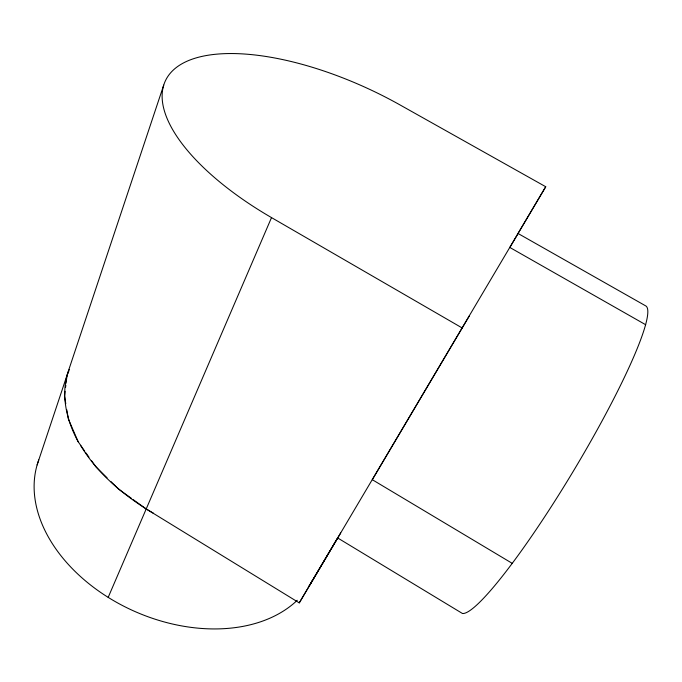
<?xml version="1.0" encoding="UTF-8"?>
<svg xmlns="http://www.w3.org/2000/svg" width="682" height="682" viewBox="0 0 682 682"><rect width="100%" height="100%" fill="white"/><g stroke="black" fill="none" stroke-linecap="round" stroke-linejoin="round"><path stroke-width="1.02" d="M65.097 391.28L64.509 396.08L65.787 403.71M65.583 387.257L65.83 385.236M66.077 383.224L67.066 375.151L68.763 371.502M163.723 85.114L67.629 373.284C60.741 396.447 66.913 421.05 78.183 441.757L84.756 451.228M37.118 464.936L67.066 375.151M108.182 597.372L271.513 217.601A191.386 79.717 25.4 0 1 174.26 69.197A191.386 79.717 25.4 0 1 400.146 105.002L545.728 186.732L299.262 602.879L146.204 508.96C120.364 492.455 96.392 471.867 80.536 445.303M67.629 373.284L69.317 369.567M299.262 602.879L337.53 538.183L310.515 583.681M469.293 316.005L372.304 479.693L512.182 563.323M518.132 233.287L545.728 186.732M340.693 532.966L337.701 537.979L462.447 613.485A179.213 23.086 -59 0 0 575.446 467.63A179.213 23.086 -59 0 0 646.076 306.099L518.073 233.5L509.846 247.464L645.675 324.734M271.513 217.601L462.251 328.008M131.566 498.457L118.566 489.113L110.799 481.475M133.288 499.693L146.204 508.96A159.545 100.902 24.2 0 0 153.467 513.248M107.057 477.801L95.761 466.693L91.388 460.538M85.958 452.925L88.975 457.153M78.183 441.757L68.353 418.995L66.81 409.805M312.032 580.987A149.622 104.721 23.6 0 1 308.878 586.324M297.25 600.279A149.622 104.721 23.6 0 1 119.154 603.766A149.622 104.721 23.6 0 1 38.763 459.949"/></g></svg>
